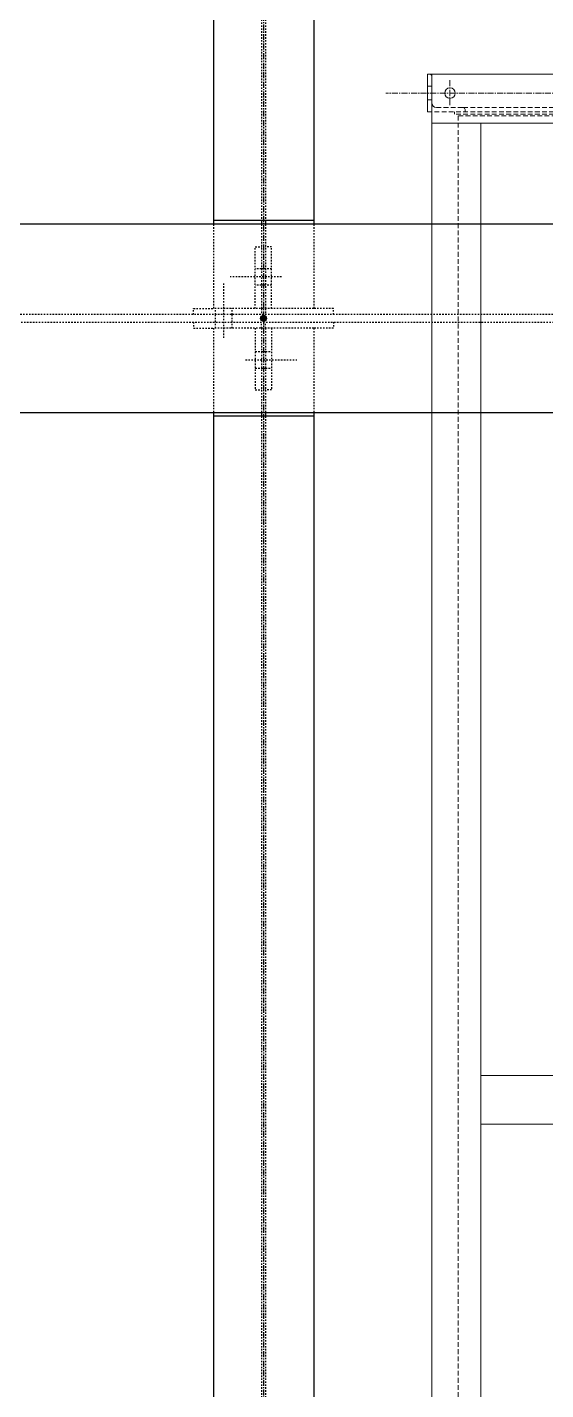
# Model space of a CAD drawing. Header units: millimetres. Extents: x -1319 to 21258, y 10038 to 27532.
# Drawn here: x 7613 to 8302, y 17259 to 19069 of the extents above; entities that cross this region are included whole.
import ezdxf

# ---------------------------------------------------------------- set-up
doc = ezdxf.new("R2010")
doc.units = ezdxf.units.MM
for name, pattern in [('CENTER', [12.7, 7.9375, -1.5875, 1.5875, -1.5875]), ('DXK_LINE_DOT2', [3.9198, 1.9599, -1.9599]), ('HIDDEN', [9.525, 6.35, -3.175])]:
    doc.linetypes.add(name, pattern=pattern)
for name, color, linetype in [('1', 7, 'Continuous'), ('2', 7, 'Continuous'), ('4', 7, 'Continuous')]:
    doc.layers.add(name, color=color, linetype=linetype)
for name, color, linetype, lineweight in [('CEN', 1, 'CENTER', 9), ('HIDDDEN', 3, 'HIDDEN', 9), ('MAIN OBJECT', 2, 'Continuous', 18)]:
    doc.layers.add(name, color=color, linetype=linetype, lineweight=lineweight)

# ---------------------------------------------------------------- blocks, each defined once
blk = doc.blocks.new('A$Cfeb8c868')
at = {"layer": '4', "linetype": 'Continuous'}
blk.add_hatch(color=4, dxfattribs=at).paths.add_polyline_path([(2200, -4804, -1), (2200, -4796, -1)])
blk.add_hatch(color=4, dxfattribs=at).paths.add_polyline_path([(2200, -4804, -1), (2200, -4796, -1)])
at = {"layer": '1', "color": 4, "linetype": 'DXK_LINE_DOT2'}
for p, q in [((2197.1, -3078.2), (2197.1, -4670)), ((2202.8, -3078.2), (2202.8, -4670)), ((2845, -4675), (1855, -4675)), ((2133.4, -4675), (2133.4, -4787)), ((2197.1, -4675), (2197.1, -4787)), ((2202.8, -4675), (2202.8, -4787)), ((2266.6, -4675), (2266.6, -4787)), ((2189.1, -4787), (2189.1, -4705)), ((2189.1, -4705), (2197.1, -4705)), ((2210.8, -4705), (2202.8, -4705)), ((2210.8, -4787), (2210.8, -4705)), ((2197.1, -4734), (2189.1, -4734)), ((2202.8, -4734), (2197.1, -4734)), ((2210.8, -4734), (2202.8, -4734)), ((2147.2, -4826), (2147.2, -4753)), ((2223.8, -4745), (2155.8, -4745)), ((2197.1, -4756), (2189.1, -4756)), ((2202.8, -4756), (2197.1, -4756)), ((2210.8, -4756), (2202.8, -4756)), ((8370, -4795), (-125, -4795)), ((2107.1, -4795), (2107.1, -4787)), ((2107.1, -4787), (2133.4, -4787)), ((2266.6, -4787), (2133.4, -4787)), ((2136.2, -4795), (2136.2, -4787)), ((2136.2, -4805), (2136.2, -4795)), ((2158.2, -4795), (2158.2, -4787)), ((2158.2, -4805), (2158.2, -4795)), ((2197.1, -4787), (2197.1, -4795)), ((2202.8, -4787), (2202.8, -4795)), ((2292.8, -4787), (2266.6, -4787)), ((2292.8, -4795), (2292.8, -4787)), ((-125, -4805), (8370, -4805)), ((2107.1, -4805), (2107.1, -4813)), ((2107.1, -4813), (2133.4, -4813)), ((2266.6, -4813), (2133.4, -4813)), ((2133.4, -4813), (2133.4, -4925)), ((2136.2, -4813), (2136.2, -4805)), ((2158.2, -4813), (2158.2, -4805)), ((2189.1, -4813), (2189.1, -4895)), ((2197.1, -4813), (2197.1, -4805)), ((2197.1, -4813), (2197.1, -4925)), ((2202.8, -4813), (2202.8, -4805)), ((2202.8, -4813), (2202.8, -4925)), ((2210.8, -4813), (2210.8, -4895)), ((2292.8, -4813), (2266.6, -4813)), ((2266.6, -4813), (2266.6, -4925)), ((2292.8, -4805), (2292.8, -4813)), ((2189.1, -4844), (2197.1, -4844)), ((2197.1, -4844), (2202.8, -4844)), ((2202.8, -4844), (2210.8, -4844)), ((2176.1, -4855), (2244.1, -4855)), ((2189.1, -4866), (2197.1, -4866)), ((2197.1, -4866), (2202.8, -4866)), ((2202.8, -4866), (2210.8, -4866)), ((2189.1, -4895), (2197.1, -4895)), ((2210.8, -4895), (2202.8, -4895)), ((1855, -4925), (2845, -4925)), ((2197.1, -4930), (2197.1, -7680.5)), ((2202.8, -4930), (2202.8, -7680.5))]:
    blk.add_line(p, q, dxfattribs=at)
at = {"layer": '2', "color": 4, "linetype": 'Continuous'}
for p, q in [((2133.4, -3073.2), (2133.4, -4675)), ((2266.6, -3073.2), (2266.6, -4675)), ((8370, -4675), (-125, -4675)), ((2266.6, -4670), (2133.4, -4670)), ((2197.1, -4670), (2197.1, -4675)), ((2202.8, -4670), (2202.8, -4675)), ((-125, -4925), (5993, -4925)), ((2133.4, -4925), (2133.4, -7685.5)), ((2266.6, -4930), (2133.4, -4930)), ((2197.1, -4925), (2197.1, -4930)), ((2202.8, -4925), (2202.8, -4930)), ((2266.6, -4925), (2266.6, -7685.5))]:
    blk.add_line(p, q, dxfattribs=at)
at = {"layer": '4', "color": 4, "linetype": 'CENTER'}
for p, q in [((2200, -3000), (2200, -4800)), ((2200, -4800), (2200, -7800))]:
    blk.add_line(p, q, dxfattribs=at)
at = {"layer": '4', "color": 4, "linetype": 'Continuous'}
blk.add_circle((2200, -4800), 4, dxfattribs=at)
blk.add_circle((2200, -4800), 4, dxfattribs=at)
blk = doc.blocks.new('A$C8184bacf')
at = {"layer": 'CEN', "color": 1}
for p, q in [((2447.6, -4483.7, 448149755.6), (2447.6, -4517.6, 448149755.6)), ((3902.5, -4500.8, 448149755.6), (2362.6, -4500.8, 448149755.6))]:
    blk.add_line(p, q, dxfattribs=at)
at = {"layer": 'HIDDDEN', "color": 1}
for p, q in [((2423.6, -4513.8, 448149755.6), (2423.6, -4478.8, 448149755.6)), ((2417.6, -4491.8, 448149755.6), (2422.6, -4491.8, 448149755.6)), ((2417.6, -4491.8, 448149755.6), (2423.4, -4491.8, 448149755.6)), ((2417.6, -4509.8, 448149755.6), (2422.6, -4509.8, 448149755.6)), ((2417.6, -4509.8, 448149755.6), (2423.4, -4509.8, 448149755.6)), ((2464.6, -4519.8, 448149755.6), (2429.6, -4519.8, 448149755.6)), ((3919.3, -4519.8, 448149755.6), (2465.6, -4519.8, 448149755.6)), ((2467.6, -4525.8, 448149755.6), (2467.6, -4522.8, 448149755.6)), ((3919.3, -4525.8, 448149755.6), (2423.6, -4525.8, 448149755.6)), ((2453.6, -4528.8, 448149755.6), (2453.6, -4525.8, 448149755.6)), ((3919.3, -4528.8, 448149755.6), (2453.9, -4528.8, 448149755.6)), ((2458.6, -4530.8, 448149755.6), (2458.6, -8071.3, 448149755.6)), ((2458.9, -4530.8, 448149755.6), (3211, -4530.8, 448149755.6))]:
    blk.add_line(p, q, dxfattribs=at)
at = {"layer": 'MAIN OBJECT', "color": 1}
for p, q in [((2417.6, -4475.8, 448149755.6), (3919.3, -4475.8, 448149755.6)), ((2417.6, -4475.8, 448149755.6), (2417.6, -4525.8, 448149755.6)), ((2420.6, -4475.8, 448149755.6), (2417.6, -4475.8, 448149755.6)), ((2423.6, -4475.8, 448149755.6), (2423.6, -8126.3, 448149755.6)), ((2422.6, -4525.8, 448149755.6), (2417.6, -4525.8, 448149755.6)), ((2423.6, -4540.8, 448149755.6), (3919.3, -4540.8, 448149755.6)), ((2488.6, -4540.8, 448149755.6), (2488.6, -8061.3, 448149755.6)), ((2488.6, -5805.3, 448149755.6), (3180.7, -5805.3, 448149755.6)), ((2488.6, -5870.3, 448149755.6), (3180.7, -5870.3, 448149755.6))]:
    blk.add_line(p, q, dxfattribs=at)
blk.add_circle((2447.6, -4500.8, 448149755.6), 7, dxfattribs=at)
at = {"layer": 'MAIN OBJECT', "color": 1, "ltscale": 0.5}
for centre, radius, start, end in [((2420.6, -4478.8, 448149755.6), 3, 359.9999, 89.9999), ((2429.6, -4513.8, 448149755.6), 6, 179.9999, 269.9999), ((2464.6, -4522.8, 448149755.6), 3, 359.9999, 89.9999)]:
    blk.add_arc(centre, radius, start, end, dxfattribs=at)

msp = doc.modelspace()

# ---------------------------------------------------------------- block references
for name in ['A$C8184bacf', 'A$Cfeb8c868']:
    msp.add_blockref(name, (5726.8, 23482))

doc.saveas('drawing.dxf')
